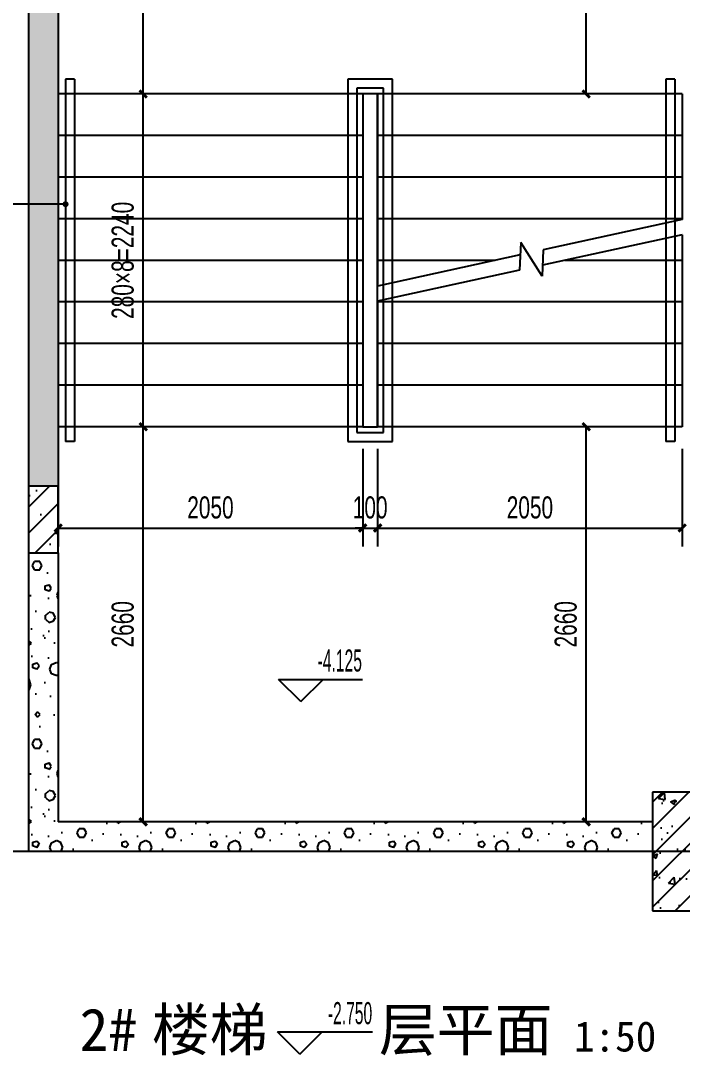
# Model space of a CAD drawing. Extents: x -26219 to 315419, y -160410 to -120810.
# Drawn here: x -10666 to -6215, y -140557 to -133560 of the extents above; entities that cross this region are included whole.
import ezdxf
from ezdxf.xclip import XClip

# ---------------------------------------------------------------- set-up
doc = ezdxf.new("R2010")
doc.units = 0
doc.header["$LTSCALE"] = 1000
doc.header["$MEASUREMENT"] = 0
doc.header["$XCLIPFRAME"] = 0
doc.linetypes.add('104-14# 核心筒$2$DOTE', pattern=[2.42, 2, -0.2, 0.02, -0.2])
doc.linetypes.add('DOTE', pattern=[2.42, 2, -0.2, 0.02, -0.2])
for name, color, linetype in [('01-标注_尺寸', 124, 'Continuous'), ('01-标注_标高', 200, 'Continuous'), ('01-标注_符号', 200, 'Continuous'), ('02-TEXT_标注', 130, 'Continuous'), ('05-填充_天正', 26, 'Continuous'), ('104-14# 核心筒$2$A_AXIS-轴线', 36, '104-14# 核心筒$2$DOTE'), ('A-E_栏杆', 232, 'Continuous'), ('A-E_电梯', 171, 'Continuous'), ('A_AXIS-轴线', 36, 'Continuous'), ('A_STR-砌块墙', 121, 'Continuous'), ('A_STR-砼柱', 51, 'Continuous'), ('建-标注-文本', 254, 'Continuous')]:
    doc.layers.add(name, color=color, linetype=linetype)
doc.styles.add('_TCH_DIM', font='ros.shx', dxfattribs={"width": 0.75, "bigfont": 'jd.shx'})
doc.styles.add('_TCH_DIM_T3', font='ros.shx', dxfattribs={"width": 0.705882, "bigfont": 'jd.shx'})
doc.styles.get("Standard").update_dxf_attribs({"font": 'STXIHEI_0.TTF'})
doc.dimstyles.new('_TCH_ARCH&&50', dxfattribs={"dimtxt": 148.75, "dimasz": 50, "dimexe": 125, "dimexo": 150, "dimgap": 63.125, "dimtad": 1, "dimdec": 0, "dimzin": 0, "dimdsep": 46, "dimtxsty": '_TCH_DIM_T3', "dimblk": 'ARCHTICK', "dimcen": 0.09, "dimclrt": 7, "dimazin": 2, "dimtfac": 1, "dimtdec": 0, "dimtix": 1, "dimtmove": 2, "dimatfit": 3, "dimfxl": 0, "dimtolj": 1, "dimtzin": 0, "dimarcsym": 0})
pattern_1 = [(45, (0, 0), (-88.38835, 88.38835), []), (50, (0, 0), (358.6301, -31.37607), [37.5, -412.5]), (355, (0, 0), (-69.3757, 376.0961), [30, -330]), (100.4514, (29.9, -2.6), (289.2547, 344.7198), [31.8701, -350.5711]), (46.1842, (0, 100), (533.6205, -82.7595), [56.25, -618.75]), (96.6356, (44.47, 93.1), (467.3314, 487.059), [47.8051, -525.8565]), (351.1842, (0, 100), (467.331, 487.0593), [45, -495]), (21, (50, 75), (298.4535, -201.30945), [37.5, -412.5]), (326, (50, 75), (121.6577, 362.575), [30, -330]), (71.4514, (74.87, 58.22), (420.1113, 161.26525), [31.8701, -350.5711]), (37.5, (0, 0), (6.07993, 166.44693), [0, -326, 0, -335, 0, -331.25]), (7.5, (0, 0), (131.53477, 197.20586), [0, -191, 0, -318.5, 0, -126.25]), (327.5, (-111.5, 0), (266.91122, -11.27744), [0, -125, 0, -390, 0, -517.5]), (317.5, (-161.5, 0), (291.5931, 50.0525), [0, -162.5, 0, -259, 0, -367.5])]
pattern_2 = [(0, (177, -183), (300, 600), [0, -600]), (0, (-174, -264), (300, 600), [0, -600]), (0, (21, -270), (300, 600), [0, -600]), (0, (234, -93), (300, 600), [0, -600]), (0, (-15, -300), (300, 600), [0, -600]), (0, (294, 285), (300, 600), [0, -600]), (0, (111, 237), (300, 600), [0, -600]), (0, (207, 162), (300, 600), [0, -600]), (0, (-282, 150), (300, 600), [0, -600]), (0, (12, 123), (300, 600), [0, -600]), (0, (-102, -30), (300, 600), [0, -600]), (0, (-96, -255), (300, 600), [0, -600]), (0, (129, -279), (300, 600), [0, -600]), (0, (294, -15), (300, 600), [0, -600]), (0, (-267, -108), (300, 600), [0, -600]), (0, (-216, -6), (300, 600), [0, -600]), (0, (18, -48), (300, 600), [0, -600]), (0, (-66, -135), (300, 600), [0, -600]), (0, (-114, 63), (300, 600), [0, -600]), (0, (-39, 288), (300, 600), [0, -600]), (0, (-243, -234), (300, 600), [0, -600]), (0, (87, 165), (300, 600), [0, -600]), (0, (-192, 174), (300, 600), [0, -600]), (0, (-240, 252), (300, 600), [0, -600]), (130.601294, (257.143, 97.143), (-1499.9999834, 1800.000008), [26.3416, -11037.111]), (18.43495, (214.29, 108.57), (1499.999994, 599.999996), [27.1052, -3767.628]), (90, (214.3, 82.86), (300, 600), [25.7143, -1174.2857]), (161.56505, (240, 74.29), (-1500.00001, 599.999955), [27.1052, -3767.628]), (53.1301, (240, 74.29), (300, 600), [28.5714, -2971.4285]), (135, (262.86, -231.43), (-300.00004, 599.99996), [24.2437, -1672.8126]), (45, (228.57, -231.43), (300, 600), [24.2437, -1672.8126]), (135, (245.71, -248.57), (-300.00004, 599.99996), [24.2437, -1672.8126]), (45, (245.71, -248.57), (300, 600), [24.2437, -1672.8126]), (116.56505, (-25.7, 171.43), (-5e-05, 1200), [31.9438, -638.8765]), (180, (-40, 200), (-300, 600), [34.2857, -565.7142]), (63.43495, (-88.57, 171.43), (3e-06, 1200), [31.9438, -638.8765]), (116.56505, (-74.3, 142.86), (-5e-05, 1200), [31.9438, -638.8765]), (0, (-74.3, 142.86), (300, 600), [34.2857, -565.7142]), (63.43495, (-40, 142.86), (3e-06, 1200), [31.9438, -638.8765]), (107.102728, (200, -31.429), (-899.9999656, 3000.000005), [38.8613, -16282.9025]), (143.972626, (188.57, 5.714), (-5699.999928, 4199.999995), [38.8613, -8122.02]), (180, (157.14, 28.6), (-300, 600), [37.1429, -562.857]), (36.027373, (88.57, 5.714), (5699.999958, 4199.999955), [38.8613, -8122.02]), (71.56505, (77.14, -28.57), (900.000005, 2999.999995), [36.1403, -3758.5928]), (107.102728, (88.571, -65.714), (-899.9999656, 3000.000005), [38.8613, -16282.9025]), (143.972626, (120, -88.57), (-5699.999928, 4199.999995), [38.8613, -8122.02]), (0, (120, -88.6), (300, 600), [37.1429, -562.857]), (36.027373, (157.143, -88.57), (5699.999958, 4199.999955), [38.8613, -8122.02]), (71.56505, (188.57, -65.71), (900.000005, 2999.999995), [36.1403, -3758.5928]), (150.25512, (205.714, 248.57), (-900.000002, 599.999993), [23.035, -4814.3196]), (90, (185.7, 237.14), (300, 600), [22.8571, -1177.1427]), (29.74488, (185.714, 237.14), (900, 599.999997), [23.035, -4814.3196]), (116.56505, (65.7, -177.14), (-5e-05, 1200), [31.9438, -638.8765]), (168.690067, (51.43, -148.57), (-2700.000002, 599.999985), [29.1373, -6089.6855]), (41.185925, (0, -162.857), (7499.9999546, 6599.9999423), [30.3718, -12725.802]), (90, (0, -191.43), (300, 600), [28.5714, -1171.4285]), (138.814074, (22.857, -211.429), (-7499.9998667, 6600.000042), [30.3718, -12725.802]), (16.699244, (22.857, -211.429), (9899.9999255, 2999.9999686), [29.8295, -12498.5375]), (60.945396, (51.43, -202.857), (299.999999, 599.9999947), [29.416, -12325.3395]), (109.983106, (-185.714, 74.286), (-1500.0000056, 4199.999989), [33.442, -14012.1975]), (155.556045, (-197.143, 105.714), (-3900.000015, 1799.9999626), [34.523, -14465.1315]), (24.443955, (-260, 105.714), (3900.000002, 1799.9999913), [34.523, -14465.1315]), (70.016893, (-271.429, 74.286), (1500.0000045, 4199.9999896), [33.442, -14012.1975]), (109.983106, (-260, 42.857), (-1500.0000056, 4199.999989), [33.442, -14012.1975]), (160.016893, (-228.57, 31.43), (-1500, 599.999973), [33.442, -6989.3775]), (19.983107, (-228.57, 31.43), (1499.999992, 599.999999), [33.442, -6989.3775]), (70.016893, (-197.143, 42.857), (1500.0000045, 4199.9999896), [33.442, -14012.1975]), (122.005383, (37.14, 20), (-300.00004, 599.99997), [26.9542, -5633.434]), (18.43495, (-2.86, 34.29), (1499.999994, 599.999996), [27.1052, -3767.628]), (90, (-2.86, 8.57), (300, 600), [25.7143, -1174.2857]), (161.56505, (22.86, 0), (-1500.00001, 599.999955), [27.1052, -3767.628]), (54.462322, (22.857, 0), (2099.999997, 2999.9999955), [24.578, -10298.2115]), (116.56505, (-137.14, -125.7), (-5e-05, 1200), [31.9438, -638.8765]), (180, (-151.4, -97.14), (-300, 600), [31.4286, -568.5714]), (59.036243, (-200, -125.714), (300.000001, 599.999997), [33.3197, -6963.822]), (120.963756, (-182.857, -154.286), (-300.000041, 599.999972), [33.3197, -6963.822]), (0, (-182.86, -154.3), (300, 600), [31.4286, -568.5714]), (63.43495, (-151.43, -154.3), (3e-06, 1200), [31.9438, -638.8765])]

# ---------------------------------------------------------------- blocks, each defined once
blk = doc.blocks.new('104-14# 核心筒')
at = {"layer": '104-14# 核心筒$2$A_AXIS-轴线'}
for p, q in [((23400, 228733.6), (23400, 169654.9)), ((-24839, 11750), (120259.9, 11750)), ((-24839, 7700), (120259.9, 7700))]:
    blk.add_line(p, q, dxfattribs=at)
blk = doc.blocks.new('_ArchTick')
at = {"color": 0, "linetype": 'ByBlock', "const_width": 0.4}
blk.add_lwpolyline([(-0.5, -0.5), (0.5, 0.5)], dxfattribs=at)
blk = doc.blocks.new('*D1102')
at = {"layer": '01-标注_尺寸', "color": 0, "lineweight": -2, "transparency": 16777216}
for p, q in [((-6531.8, -136292.4), (-6985.8, -136292.4)), ((-6860.8, -138952.4), (-6860.8, -136292.4)), ((-6531.8, -138952.4), (-6985.8, -138952.4))]:
    blk.add_line(p, q, dxfattribs=at)
at = {"layer": 'Defpoints', "color": 0, "transparency": 16777216}
for p in [(-6860.8, -136292.4), (-6381.8, -136292.4), (-6381.8, -138952.4)]:
    blk.add_point(p, dxfattribs=at)
at = {"layer": '01-标注_尺寸', "color": 0, "lineweight": -2, "transparency": 16777216, "xscale": 50, "yscale": 50, "zscale": 50}
for p, rotation in [((-6860.8, -136292.4), 90), ((-6860.8, -138952.4), 270)]:
    blk.add_blockref('_ArchTick', p, dxfattribs=dict(at, rotation=rotation))
at = {"layer": '01-标注_尺寸', "color": 7, "transparency": 16777216, "insert": (-6998.3, -137622.4), "char_height": 148.75, "attachment_point": 5, "rotation": 90, "style": '_TCH_DIM_T3'}
blk.add_mtext('\\A1;2660', dxfattribs=at)
blk = doc.blocks.new('*D1103')
at = {"layer": '01-标注_尺寸', "color": 0, "lineweight": -2, "transparency": 16777216}
for p, q in [((-10414.6, -136442.4), (-10414.6, -137099.3)), ((-8364.6, -136442.4), (-8364.6, -137099.3)), ((-10414.6, -136974.3), (-8364.6, -136974.3))]:
    blk.add_line(p, q, dxfattribs=at)
at = {"layer": 'Defpoints', "color": 0, "transparency": 16777216}
for p in [(-10414.6, -136292.4), (-8364.6, -136292.4), (-8364.6, -136974.3)]:
    blk.add_point(p, dxfattribs=at)
at = {"layer": '01-标注_尺寸', "color": 0, "lineweight": -2, "transparency": 16777216, "xscale": 50, "yscale": 50, "zscale": 50, "rotation": 180}
blk.add_blockref('_ArchTick', (-10414.6, -136974.3), dxfattribs=at)
at = {"layer": '01-标注_尺寸', "color": 0, "lineweight": -2, "transparency": 16777216, "xscale": 50, "yscale": 50, "zscale": 50}
blk.add_blockref('_ArchTick', (-8364.6, -136974.3), dxfattribs=at)
at = {"layer": '01-标注_尺寸', "color": 7, "transparency": 16777216, "insert": (-9389.6, -136836.8), "char_height": 148.75, "attachment_point": 5, "style": '_TCH_DIM_T3'}
blk.add_mtext('\\A1;2050', dxfattribs=at)
blk = doc.blocks.new('*D1104')
at = {"layer": '01-标注_尺寸', "color": 0, "lineweight": -2, "transparency": 16777216}
for p, q in [((-8364.6, -136442.4), (-8364.6, -137099.3)), ((-8264.6, -136442.4), (-8264.6, -137099.3)), ((-8364.6, -136974.3), (-8414.6, -136974.3)), ((-8364.6, -136974.3), (-8264.6, -136974.3)), ((-8264.6, -136974.3), (-8214.6, -136974.3))]:
    blk.add_line(p, q, dxfattribs=at)
at = {"layer": 'Defpoints', "color": 0, "transparency": 16777216}
for p in [(-8364.6, -136292.4), (-8264.6, -136292.4), (-8264.6, -136974.3)]:
    blk.add_point(p, dxfattribs=at)
at = {"layer": '01-标注_尺寸', "color": 0, "lineweight": -2, "transparency": 16777216, "xscale": 50, "yscale": 50, "zscale": 50}
blk.add_blockref('_ArchTick', (-8364.6, -136974.3), dxfattribs=at)
at = {"layer": '01-标注_尺寸', "color": 0, "lineweight": -2, "transparency": 16777216, "xscale": 50, "yscale": 50, "zscale": 50, "rotation": 180}
blk.add_blockref('_ArchTick', (-8264.6, -136974.3), dxfattribs=at)
at = {"layer": '01-标注_尺寸', "color": 7, "transparency": 16777216, "insert": (-8314.6, -136836.8), "char_height": 148.75, "attachment_point": 5, "style": '_TCH_DIM_T3'}
blk.add_mtext('\\A1;100', dxfattribs=at)
blk = doc.blocks.new('*D1105')
at = {"layer": '01-标注_尺寸', "color": 0, "lineweight": -2, "transparency": 16777216}
for p, q in [((-8264.6, -136442.4), (-8264.6, -137099.3)), ((-6214.6, -136442.4), (-6214.6, -137099.3)), ((-8264.6, -136974.3), (-6214.6, -136974.3))]:
    blk.add_line(p, q, dxfattribs=at)
at = {"layer": 'Defpoints', "color": 0, "transparency": 16777216}
for p in [(-8264.6, -136292.4), (-6214.6, -136292.4), (-6214.6, -136974.3)]:
    blk.add_point(p, dxfattribs=at)
at = {"layer": '01-标注_尺寸', "color": 0, "lineweight": -2, "transparency": 16777216, "xscale": 50, "yscale": 50, "zscale": 50, "rotation": 180}
blk.add_blockref('_ArchTick', (-8264.6, -136974.3), dxfattribs=at)
at = {"layer": '01-标注_尺寸', "color": 0, "lineweight": -2, "transparency": 16777216, "xscale": 50, "yscale": 50, "zscale": 50}
blk.add_blockref('_ArchTick', (-6214.6, -136974.3), dxfattribs=at)
at = {"layer": '01-标注_尺寸', "color": 7, "transparency": 16777216, "insert": (-7239.6, -136836.8), "char_height": 148.75, "attachment_point": 5, "style": '_TCH_DIM_T3'}
blk.add_mtext('\\A1;2050', dxfattribs=at)
blk = doc.blocks.new('*D1106')
at = {"layer": '01-标注_尺寸', "color": 0, "lineweight": -2, "transparency": 16777216}
for p, q in [((-9513.1, -136292.4), (-9967.2, -136292.4)), ((-9842.2, -138952.4), (-9842.2, -136292.4)), ((-9513.1, -138952.4), (-9967.2, -138952.4))]:
    blk.add_line(p, q, dxfattribs=at)
at = {"layer": 'Defpoints', "color": 0, "transparency": 16777216}
for p in [(-9842.2, -136292.4), (-9363.1, -136292.4), (-9363.1, -138952.4)]:
    blk.add_point(p, dxfattribs=at)
at = {"layer": '01-标注_尺寸', "color": 0, "lineweight": -2, "transparency": 16777216, "xscale": 50, "yscale": 50, "zscale": 50}
for p, rotation in [((-9842.2, -136292.4), 90), ((-9842.2, -138952.4), 270)]:
    blk.add_blockref('_ArchTick', p, dxfattribs=dict(at, rotation=rotation))
at = {"layer": '01-标注_尺寸', "color": 7, "transparency": 16777216, "insert": (-9979.7, -137622.4), "char_height": 148.75, "attachment_point": 5, "rotation": 90, "style": '_TCH_DIM_T3'}
blk.add_mtext('\\A1;2660', dxfattribs=at)
blk = doc.blocks.new('*D1107')
at = {"layer": '01-标注_尺寸', "color": 0, "lineweight": -2, "transparency": 16777216}
for p, q in [((-9513.1, -134052.4), (-9967.2, -134052.4)), ((-9842.2, -136292.4), (-9842.2, -134052.4)), ((-9513.1, -136292.4), (-9967.2, -136292.4))]:
    blk.add_line(p, q, dxfattribs=at)
at = {"layer": 'Defpoints', "color": 0, "transparency": 16777216}
for p in [(-9842.2, -134052.4), (-9363.1, -134052.4), (-9363.1, -136292.4)]:
    blk.add_point(p, dxfattribs=at)
at = {"layer": '01-标注_尺寸', "color": 0, "lineweight": -2, "transparency": 16777216, "xscale": 50, "yscale": 50, "zscale": 50}
for p, rotation in [((-9842.2, -134052.4), 90), ((-9842.2, -136292.4), 270)]:
    blk.add_blockref('_ArchTick', p, dxfattribs=dict(at, rotation=rotation))
at = {"layer": '01-标注_尺寸', "color": 7, "transparency": 16777216, "insert": (-9979.7, -135172.4), "char_height": 148.75, "attachment_point": 5, "rotation": 90, "style": '_TCH_DIM_T3'}
blk.add_mtext('\\A1;280×8=2240', dxfattribs=at)
blk = doc.blocks.new('*D1108')
at = {"layer": '01-标注_尺寸', "color": 0, "lineweight": -2, "transparency": 16777216}
for p, q in [((-9513.1, -130152.4), (-9967.2, -130152.4)), ((-9842.2, -134052.4), (-9842.2, -130152.4)), ((-9513.1, -134052.4), (-9967.2, -134052.4))]:
    blk.add_line(p, q, dxfattribs=at)
at = {"layer": 'Defpoints', "color": 0, "transparency": 16777216}
for p in [(-9842.2, -130152.4), (-9363.1, -130152.4), (-9363.1, -134052.4)]:
    blk.add_point(p, dxfattribs=at)
at = {"layer": '01-标注_尺寸', "color": 0, "lineweight": -2, "transparency": 16777216, "xscale": 50, "yscale": 50, "zscale": 50}
for p, rotation in [((-9842.2, -130152.4), 90), ((-9842.2, -134052.4), 270)]:
    blk.add_blockref('_ArchTick', p, dxfattribs=dict(at, rotation=rotation))
at = {"layer": '01-标注_尺寸', "color": 7, "transparency": 16777216, "insert": (-9979.7, -132102.4), "char_height": 148.75, "attachment_point": 5, "rotation": 90, "style": '_TCH_DIM_T3'}
blk.add_mtext('\\A1;3900', dxfattribs=at)
blk = doc.blocks.new('*D1446')
at = {"layer": '01-标注_尺寸', "color": 0, "lineweight": -2, "transparency": 16777216}
for p, q in [((-6531.8, -130152.4), (-6985.8, -130152.4)), ((-6860.8, -134052.4), (-6860.8, -130152.4)), ((-6531.8, -134052.4), (-6985.8, -134052.4))]:
    blk.add_line(p, q, dxfattribs=at)
at = {"layer": 'Defpoints', "color": 0, "transparency": 16777216}
for p in [(-6860.8, -130152.4), (-6381.8, -130152.4), (-6381.8, -134052.4)]:
    blk.add_point(p, dxfattribs=at)
at = {"layer": '01-标注_尺寸', "color": 0, "lineweight": -2, "transparency": 16777216, "xscale": 50, "yscale": 50, "zscale": 50}
for p, rotation in [((-6860.8, -130152.4), 90), ((-6860.8, -134052.4), 270)]:
    blk.add_blockref('_ArchTick', p, dxfattribs=dict(at, rotation=rotation))
at = {"layer": '01-标注_尺寸', "color": 7, "transparency": 16777216, "insert": (-6998.3, -132102.4), "char_height": 148.75, "attachment_point": 5, "rotation": 90, "style": '_TCH_DIM_T3'}
blk.add_mtext('\\A1;3900', dxfattribs=at)

msp = doc.modelspace()

# ---------------------------------------------------------------- hatches: boundary and pattern name
at = {"layer": '05-填充_天正'}
h = msp.add_hatch(dxfattribs=at)
h.set_pattern_fill('加气混凝土', color=256, scale=50, style=0)
h.set_pattern_definition(pattern_2)
h.paths.add_polyline_path([(-10614.6, -136692.4), (-10414.6, -136692.4), (-10414.6, -130202.4), (-10614.6, -130202.4)])
h = msp.add_hatch(dxfattribs=at)
h.set_pattern_fill('钢筋混凝土', color=256, scale=50, style=0)
h.set_pattern_definition(pattern_1)
h.paths.add_polyline_path([(-10614.6, -137142.4), (-10414.6, -137142.4), (-10414.6, -136692.4), (-10614.6, -136692.4)])
h = msp.add_hatch(dxfattribs=at)
h.set_pattern_fill('加气混凝土', color=256, scale=50, style=0)
h.set_pattern_definition(pattern_2)
h.paths.add_polyline_path([(-10414.6, -137142.4), (-10614.6, -137142.4), (-10614.6, -139152.4), (-10414.6, -138952.4)])
h = msp.add_hatch(dxfattribs=at)
h.set_pattern_fill('钢筋混凝土', color=256, scale=50, style=0)
h.set_pattern_definition(pattern_1)
h.paths.add_polyline_path([(-6414.6, -139552.4), (-5714.6, -139552.4), (-5714.6, -138752.4), (-6414.6, -138752.4)])
h = msp.add_hatch(dxfattribs=at)
h.set_pattern_fill('加气混凝土', color=256, scale=50, style=0)
h.set_pattern_definition(pattern_2)
h.paths.add_polyline_path([(-6414.6, -139152.4), (-6414.6, -138952.4), (-10414.6, -138952.4), (-10614.6, -139152.4)])

# ---------------------------------------------------------------- linework, layer by layer
at = {"layer": '01-标注_标高'}
for p, q in [((-8781.7, -138143.2), (-8931.7, -137993.2)), ((-8931.7, -137993.2), (-8367.4, -137993.2)), ((-8781.7, -138143.2), (-8631.7, -137993.2)), ((-8787.4, -140517.3), (-8937.4, -140367.3)), ((-8937.4, -140367.3), (-8298.5, -140367.3)), ((-8787.4, -140517.3), (-8637.4, -140367.3))]:
    msp.add_line(p, q, dxfattribs=at)
at = {"layer": '01-标注_符号'}
msp.add_line((-10364.6, -134794.4), (-11124.3, -134794.4), dxfattribs=at)
for points in [[(-9389.6, -133595.9, 0, 0, 0), (-9389.6, -137342.4, 0, 0, 0), (-7239.6, -137342.4, 0, 0, 0), (-7239.6, -135602.4, 40, 0, 0), (-7239.6, -135452.4, 0, 0, 0)], [(-7239.6, -133595.9, 0, 0, 0), (-7239.6, -134742.4, 40, 0, 0), (-7239.6, -134892.4, 0, 0, 0)]]:
    msp.add_lwpolyline(points, format="xyseb", dxfattribs=at)
at = {"layer": '01-标注_符号', "const_width": 20}
msp.add_lwpolyline([(-10354.6, -134794.4, 1), (-10374.6, -134794.4, 1)], format="xyb", close=True, dxfattribs=at)
at = {"layer": 'A-E_栏杆'}
for p, q in [((-10364.6, -133952.4), (-10364.6, -136392.4)), ((-10304.6, -133952.4), (-10364.6, -133952.4)), ((-10304.6, -133952.4), (-10304.6, -136392.4)), ((-8164.6, -133952.4), (-8464.6, -133952.4)), ((-8464.6, -133952.4), (-8464.6, -136392.4)), ((-8164.6, -136392.4), (-8164.6, -133952.4)), ((-6324.6, -133952.4), (-6324.6, -136392.4)), ((-6264.6, -133952.4), (-6324.6, -133952.4)), ((-6264.6, -133952.4), (-6264.6, -136392.4)), ((-8224.6, -134012.4), (-8404.6, -134012.4)), ((-8404.6, -134012.4), (-8404.6, -136332.4)), ((-8224.6, -136332.4), (-8224.6, -134012.4)), ((-8404.6, -136332.4), (-8224.6, -136332.4)), ((-10304.6, -136392.4), (-10364.6, -136392.4)), ((-8464.6, -136392.4), (-8164.6, -136392.4)), ((-6264.6, -136392.4), (-6324.6, -136392.4))]:
    msp.add_line(p, q, dxfattribs=at)
at = {"layer": 'A-E_电梯'}
for p, q in [((-10414.6, -134052.4), (-10414.6, -136292.4)), ((-8364.6, -134052.4), (-10414.6, -134052.4)), ((-8364.6, -134052.4), (-8364.6, -136292.4)), ((-8264.6, -134052.4), (-8264.6, -135345.3)), ((-6214.6, -134052.4), (-8264.6, -134052.4)), ((-6214.6, -134052.4), (-6214.6, -134897.3)), ((-8364.6, -134332.4), (-10414.6, -134332.4)), ((-6214.6, -134332.4), (-8264.6, -134332.4)), ((-8364.6, -134612.4), (-10414.6, -134612.4)), ((-6214.6, -134612.4), (-8264.6, -134612.4)), ((-8364.6, -134892.4), (-10414.6, -134892.4)), ((-6214.6, -134892.4), (-8264.6, -134892.4)), ((-6214.6, -134897.3), (-7149.4, -135101.6)), ((-7301.6, -135052.5), (-7310.3, -135239.1)), ((-7157.7, -135279.8), (-7301.6, -135052.5)), ((-6214.6, -134999.6), (-7154.2, -135205)), ((-6214.6, -134999.6), (-6214.6, -136292.4)), ((-7149.4, -135101.6), (-7157.7, -135279.8)), ((-8364.6, -135172.4), (-10414.6, -135172.4)), ((-7305.4, -135135.7), (-8264.6, -135345.3)), ((-7473.8, -135172.4), (-8264.6, -135172.4)), ((-6214.6, -135172.4), (-7005.4, -135172.4)), ((-7310.3, -135239.1), (-8264.6, -135447.6)), ((-8364.6, -135452.4), (-10414.6, -135452.4)), ((-8264.6, -135447.6), (-8264.6, -136292.4)), ((-6214.6, -135452.4), (-8264.6, -135452.4)), ((-8364.6, -135732.4), (-10414.6, -135732.4)), ((-6214.6, -135732.4), (-8264.6, -135732.4)), ((-8364.6, -136012.4), (-10414.6, -136012.4)), ((-6214.6, -136012.4), (-8264.6, -136012.4)), ((-8364.6, -136292.4), (-10414.6, -136292.4)), ((-6214.6, -136292.4), (-8264.6, -136292.4))]:
    msp.add_line(p, q, dxfattribs=at)
msp.add_lwpolyline([(-8264.6, -134052.4), (-8364.6, -134052.4), (-8364.6, -136292.4), (-8264.6, -136292.4)], close=True, dxfattribs=at)
at = {"layer": 'A_AXIS-轴线', "linetype": 'DOTE'}
msp.add_line((-4864.6, -139152.4), (-11164.6, -139152.4), dxfattribs=at)
at = {"layer": 'A_STR-砌块墙'}
for p, q in [((-10614.6, -130202.4), (-10614.6, -136692.4)), ((-10414.6, -130202.4), (-10414.6, -136692.4)), ((-10614.6, -137142.4), (-10614.6, -139152.4)), ((-10414.6, -137142.4), (-10414.6, -138952.4)), ((-6414.6, -138952.4), (-10414.6, -138952.4)), ((-6414.6, -139152.4), (-10614.6, -139152.4))]:
    msp.add_line(p, q, dxfattribs=at)
at = {"layer": 'A_STR-砼柱'}
for p, q in [((-10414.6, -136692.4), (-10614.6, -136692.4)), ((-10614.6, -136692.4), (-10614.6, -137142.4)), ((-10414.6, -137142.4), (-10414.6, -136692.4)), ((-10614.6, -137142.4), (-10414.6, -137142.4)), ((-5714.6, -138752.4), (-6414.6, -138752.4)), ((-6414.6, -138752.4), (-6414.6, -139552.4)), ((-6414.6, -139552.4), (-5714.6, -139552.4))]:
    msp.add_line(p, q, dxfattribs=at)

# ---------------------------------------------------------------- block references
ref = msp.add_blockref('104-14# 核心筒', (-14186.1, -150168.8))
XClip(ref).set_block_clipping_path([(106607.1139184716, 10499.9999999845), (118350.0977260475, 23000.0000000241)])
ref = msp.add_blockref('104-14# 核心筒', (-24171.8, -146852.4))
XClip(ref).set_block_clipping_path([(21749.9999999867, 6862.509807695), (34199.9999999442, 18650.0000000002)])
ref = msp.add_blockref('104-14# 核心筒', (-29679.9, -339452.4))
XClip(ref).set_block_clipping_path([(21000, 184300.0000000001), (34400.0000000036, 196600.0000000001)])

# ---------------------------------------------------------------- texts
at = {"layer": '02-TEXT_标注', "style": '_TCH_DIM', "width": 0.529412}
for s, p in [('-4.125', (-8668.6, -137940.7)), ('-2.750', (-8599.6, -140314.8))]:
    msp.add_text(s, height=148.75, dxfattribs=at).set_placement(p)
at = {"layer": '建-标注-文本'}
for s, height, p in [('2#', 285.43, (-10270.7, -140494.3)), ('楼梯', 285.43, (-9783.9, -140494.3)), ('层平面', 285.43, (-8255.5, -140494.3)), ('1:50', 203.88, (-6943.6, -140498.9))]:
    msp.add_text(s, height=height, dxfattribs=at).set_placement(p)

# ---------------------------------------------------------------- dimensions: what is measured, and where the dimension line sits
at = {"layer": '01-标注_尺寸'}
for p1, p2, distance, picture, middle in [((-9363.1, -134052.4), (-9363.1, -130152.4), 479, '*D1108', (-9979.7, -132102.4)), ((-6381.8, -134052.4), (-6381.8, -130152.4), 479, '*D1446', (-6998.3, -132102.4)), ((-10414.6, -136292.4), (-8364.6, -136292.4), -681.9, '*D1103', (-9389.6, -136836.8)), ((-9363.1, -138952.4), (-9363.1, -136292.4), 479, '*D1106', (-9979.7, -137622.4)), ((-8364.6, -136292.4), (-8264.6, -136292.4), -681.9, '*D1104', (-8314.6, -136836.8)), ((-8264.6, -136292.4), (-6214.6, -136292.4), -681.9, '*D1105', (-7239.6, -136836.8)), ((-6381.8, -138952.4), (-6381.8, -136292.4), 479, '*D1102', (-6998.3, -137622.4))]:
    dim = msp.add_aligned_dim(p1=p1, p2=p2, distance=distance, dimstyle='_TCH_ARCH&&50', dxfattribs=at)
    dim.commit()
    dim.dimension.update_dxf_attribs({"geometry": picture, "text_midpoint": middle})
dim = msp.add_aligned_dim(p1=(-9363.1, -136292.4), p2=(-9363.1, -134052.4), distance=479, text='280×8=2240', dimstyle='_TCH_ARCH&&50', dxfattribs=at)
dim.commit()
dim.dimension.update_dxf_attribs({"geometry": '*D1107', "text_midpoint": (-9979.7, -135172.4)})

doc.saveas('drawing.dxf')
